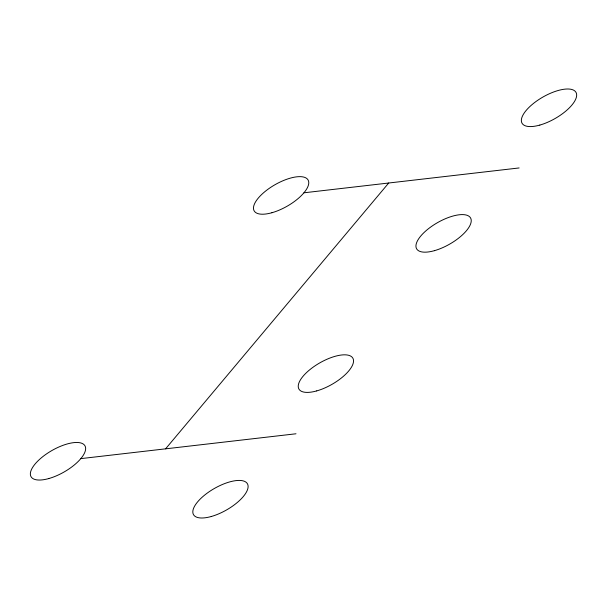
<?xml version="1.0" encoding="UTF-8"?>
<svg xmlns="http://www.w3.org/2000/svg" width="607" height="607" viewBox="0 0 607 607"><rect width="100%" height="100%" fill="white"/><g stroke="black" fill="none" stroke-linecap="round" stroke-linejoin="round"><path stroke-width="0.91" d="M165.582 448.839L388.708 183.011M303.94 192.798L519.122 167.949M80.814 458.626L295.996 433.777M316.702 390.908A31.078 12.345 -29.8 0 0 353.069 358.593A31.078 12.345 -29.8 0 0 307.886 371.34A31.078 12.345 -29.8 0 0 316.702 390.908M211.282 516.504A31.078 12.345 -29.8 0 0 247.641 484.196A31.078 12.345 -29.8 0 0 202.457 496.943A31.078 12.345 -29.8 0 0 211.282 516.504M48.81 478.551A31.078 12.345 -29.8 0 0 85.177 446.236A31.078 12.345 -29.8 0 0 39.994 458.991A31.078 12.345 -29.8 0 0 48.81 478.551M271.936 212.723A31.078 12.345 -29.8 0 0 308.295 180.408A31.078 12.345 -29.8 0 0 263.112 193.163A31.078 12.345 -29.8 0 0 271.936 212.723M434.407 250.676A31.078 12.345 -29.8 0 0 470.766 218.368A31.078 12.345 -29.8 0 0 425.583 231.115A31.078 12.345 -29.8 0 0 434.407 250.676M539.828 125.08A31.078 12.345 -29.8 0 0 576.187 92.765A31.078 12.345 -29.8 0 0 531.004 105.512A31.078 12.345 -29.8 0 0 539.828 125.08"/></g></svg>
